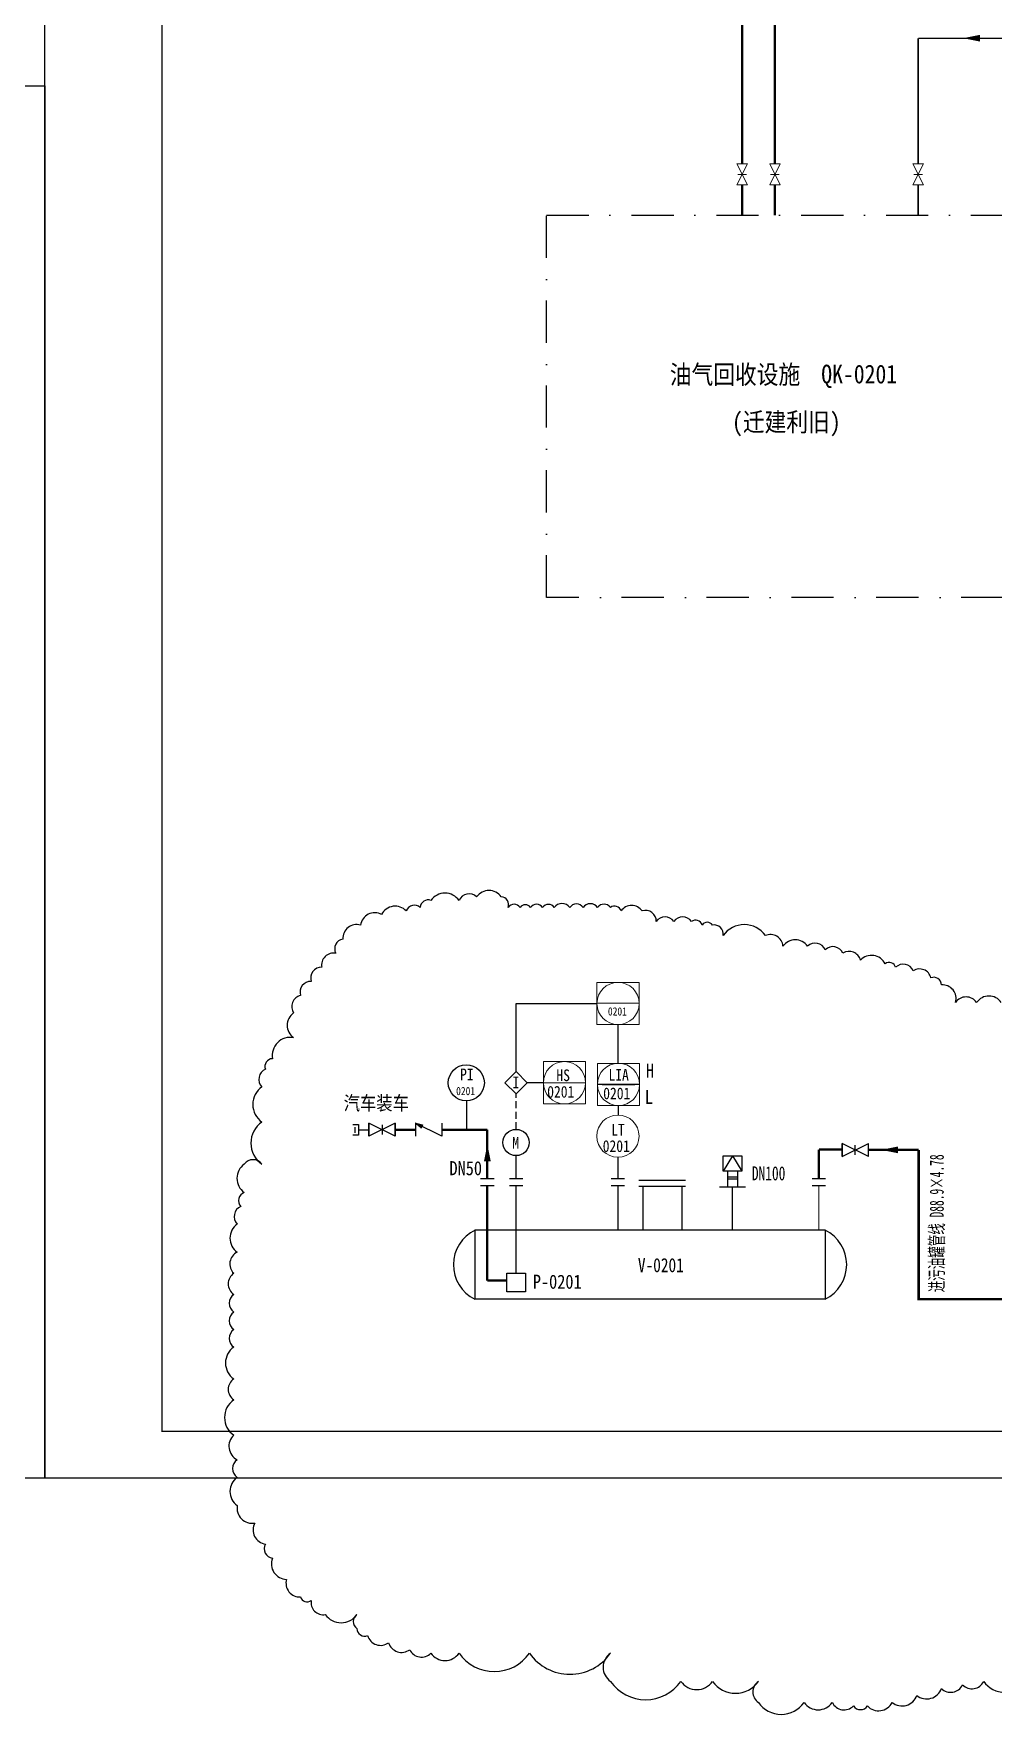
# Model space of a CAD drawing. Header units: millimetres. Extents: x 36820 to 41163, y -3485 to -2358.
# Drawn here: x 37469.9 to 37674.6, y -3124.2 to -2765.7 of the extents above; entities that cross this region are included whole.
import ezdxf
from ezdxf.enums import TextEntityAlignment as Align

# ---------------------------------------------------------------- set-up
doc = ezdxf.new("R2010")
doc.units = ezdxf.units.MM
doc.header["$LTSCALE"] = 6
for name, pattern in [('0', [0]), ('DASHDOT', [1, 0.5, -0.25, 0, -0.25]), ('HIDDEN', [0.375, 0.25, -0.125])]:
    doc.linetypes.add(name, pattern=pattern)
for name, color, linetype in [('bc', 7, 'Continuous'), ('BDWG', 7, 'Continuous'), ('BZC', 7, 'Continuous'), ('DEVICE', 4, 'Continuous'), ('GJC', 7, 'Continuous'), ('SBC', 6, 'Continuous'), ('SYM', 4, 'Continuous')]:
    doc.layers.add(name, color=color, linetype=linetype)
doc.styles.add('HZ', font='', dxfattribs={"width": 0.8})
doc.styles.add('HZTXT', font='', dxfattribs={"width": 0.8})
doc.styles.add('ST', font='')
doc.styles.get("Standard").update_dxf_attribs({"font": ''})
doc.styles.get('HZ').set_extended_font_data('NSimSun')
doc.styles.get('HZTXT').set_extended_font_data('NSimSun')
doc.styles.get('ST').set_extended_font_data('SimSun')
doc.styles.get('Standard').set_extended_font_data('NSimSun')
doc.linetypes.add('FENCELINE1', pattern='A,6.35,-2.54,[133,ltypeshp.shx,S=2.54,R=0,X=-2.54,Y=0],-2.54,25.4', length=36.83)

# ---------------------------------------------------------------- blocks, each defined once
blk = doc.blocks.new('ARROW1')
for p, q in [((0.234, 0.055), (0, 0)), ((0, 0), (0.234, 0)), ((0, 0), (0.234, -0.055)), ((0.043, 0.01), (0.234, 0.01)), ((0.086, 0.02), (0.234, 0.02)), ((0.129, 0.03), (0.234, 0.03)), ((0.171, 0.04), (0.234, 0.04)), ((0.214, 0.05), (0.234, 0.05)), ((0.234, -0.055), (0.234, 0.055)), ((0.043, -0.01), (0.234, -0.01)), ((0.086, -0.02), (0.234, -0.02)), ((0.129, -0.03), (0.234, -0.03)), ((0.171, -0.04), (0.234, -0.04)), ((0.214, -0.05), (0.234, -0.05))]:
    blk.add_line(p, q)
blk = doc.blocks.new('A$C5AB60B1E')
at = {"layer": 'SYM', "xscale": 25.4, "yscale": 25.4, "zscale": 25.4}
blk.add_blockref('ARROW1', (0, 1.4), dxfattribs=at)
blk = doc.blocks.new('A$C0D770964')
at = {"color": 7, "xscale": -0.5119999999999436, "yscale": 0.5119999999999436, "zscale": 0.5120000000000001, "rotation": 270}
blk.add_blockref('A$C5AB60B1E', (0, 0), dxfattribs=at)
blk = doc.blocks.new('A$C57B07A63')
at = {"layer": 'bc', "rotation": 90}
blk.add_blockref('A$C0D770964', (3.05, 0), dxfattribs=at)

msp = doc.modelspace()

# ---------------------------------------------------------------- linework, layer by layer
at = {"lineweight": 13}
for p, q in [((37599.084, -2972.515), (37590.084, -2972.515)), ((37587.642, -2989.484), (37578.642, -2989.484))]:
    msp.add_line(p, q, dxfattribs=at)
at = {"lineweight": -3}
msp.add_line((37599.169, -2989.849), (37590.169, -2989.849), dxfattribs=at)
at = {"color": 6, "lineweight": -2}
msp.add_line((37562.29, -2999.51), (37562.29, -2993.338), dxfattribs=at)
at = {"color": 7, "linetype": 'HIDDEN', "lineweight": -2}
msp.add_line((37572.827, -2999.432), (37572.827, -2991.884), dxfattribs=at)
at = {"color": 7, "lineweight": -2}
for p, q in [((37539.22, -3000.64), (37538.008, -3000.64)), ((37538.033, -2998.38), (37539.22, -2998.38)), ((37538.534, -3000.178), (37538.534, -2998.93)), ((37539.22, -2998.38), (37539.22, -3000.64)), ((37539.22, -2999.51), (37541.442, -2999.51)), ((37557.002, -3000.916), (37551.377, -2998.104)), ((37594.546, -3005.375), (37594.546, -3009.908)), ((37594.546, -3011.377), (37594.546, -3020.938))]:
    msp.add_line(p, q, dxfattribs=at)
at = {"color": 7}
for p, q in [((37541.442, -2998.104), (37541.442, -3000.916)), ((37541.442, -3000.916), (37541.442, -2998.104)), ((37541.442, -2998.104), (37541.442, -3000.916)), ((37547.067, -2998.104), (37547.067, -3000.916)), ((37547.067, -3000.916), (37547.067, -2998.104)), ((37547.067, -2998.104), (37547.067, -3000.916)), ((37551.377, -2998.104), (37551.377, -3000.916)), ((37557.002, -2998.104), (37557.002, -3000.916)), ((37642.354, -3005.238), (37642.354, -3002.426)), ((37642.354, -3002.426), (37642.354, -3005.238)), ((37642.354, -3005.238), (37642.354, -3002.426))]:
    msp.add_line(p, q, dxfattribs=at)
at = {"color": 5, "lineweight": 13, "ltscale": 3}
msp.add_line((37637.397, -3020.938), (37637.396, -3011.377), dxfattribs=at)
msp.add_line((37618.983, -3020.938), (37618.983, -3011.761))
at = {"color": 6, "const_width": 0.5}
for points in [[(37628.038, -2731.478), (37628.038, -2793.495)], [(37628.038, -2798.002), (37628.038, -2804.444)]]:
    msp.add_lwpolyline(points, dxfattribs=at)
at = {"color": 200, "lineweight": 13, "const_width": 0.3}
for points in [[(37658.582, -2766.694), (38391.323, -2766.694)], [(37658.582, -2793.495), (37658.582, -2766.694)], [(37658.582, -2804.444), (37658.582, -2798.002)]]:
    msp.add_lwpolyline(points, dxfattribs=at)
for points in [[(37668.179, -2766.694, 0, 1.44, 0), (37671.779, -2766.694, 1.44, 1.44, 0)], [(37566.707, -3002.633, 0, 1.44, 0), (37566.707, -3006.233, 1.44, 1.44, 0)], [(37650.686, -3003.809, 0, 1.44, 0), (37654.286, -3003.809, 1.44, 1.44, 0)]]:
    msp.add_lwpolyline(points, format="xyseb")
at = {"linetype": 'DASHDOT', "ltscale": 3}
msp.add_lwpolyline([(37676.739, -2885.961), (37579.338, -2885.961), (37579.338, -2804.444), (37676.739, -2804.444)], close=True, dxfattribs=at)
at = {"lineweight": 13}
for points in [[(37599.084, -2977.084), (37599.084, -2968.084), (37590.084, -2968.084), (37590.084, -2977.084)], [(37587.642, -2993.984), (37587.642, -2984.984), (37578.642, -2984.984), (37578.642, -2993.984)], [(37599.169, -2994.349), (37599.169, -2985.349), (37590.169, -2985.349), (37590.169, -2994.349)], [(37572.827, -2991.884), (37570.427, -2989.484), (37572.827, -2987.084), (37575.227, -2989.484)]]:
    msp.add_lwpolyline(points, close=True, dxfattribs=at)
at = {"color": 5, "lineweight": 13, "ltscale": 3, "const_width": 0.5}
for points in [[(37551.377, -2999.51), (37547.067, -2999.51)], [(37566.688, -2999.51), (37557.002, -2999.51)], [(37566.688, -3009.908), (37566.688, -2999.51)], [(37566.688, -3031.702), (37566.688, -3011.378)], [(37570.827, -3031.702), (37566.688, -3031.702)]]:
    msp.add_lwpolyline(points, dxfattribs=at)
at = {"lineweight": 13}
for centre in [(37594.584, -2972.584), (37583.142, -2989.484), (37594.669, -2989.849), (37594.546, -3000.875)]:
    msp.add_circle(centre, 4.5, dxfattribs=at)
at = {"layer": 'bc', "color": 0}
for p, q in [((37578.642, -2989.484), (37575.227, -2989.484)), ((37547.067, -2998.104), (37541.442, -3000.916)), ((37547.067, -3000.916), (37541.442, -2998.104)), ((37544.254, -2998.495), (37544.254, -3000.525)), ((37642.354, -3005.238), (37647.979, -3002.426)), ((37647.979, -3005.238), (37642.354, -3002.426)), ((37645.166, -3004.847), (37645.166, -3002.817)), ((37647.979, -3005.238), (37647.979, -3002.426)), ((37572.827, -3009.908), (37572.827, -3005.032)), ((37618.983, -3005.071), (37617.006, -3008.328)), ((37618.983, -3005.071), (37620.96, -3008.328)), ((37565.255, -3009.908), (37568.122, -3009.908)), ((37565.255, -3011.378), (37568.122, -3011.378)), ((37571.393, -3009.908), (37574.26, -3009.908)), ((37571.393, -3011.377), (37574.26, -3011.377)), ((37572.827, -3030.107), (37572.827, -3011.377)), ((37593.113, -3009.908), (37595.98, -3009.908)), ((37593.113, -3011.377), (37595.98, -3011.377)), ((37617.943, -3008.328), (37617.943, -3011.761)), ((37617.943, -3009.547), (37620.023, -3009.547)), ((37617.943, -3010.001), (37620.023, -3010.001)), ((37620.023, -3008.328), (37620.023, -3011.761)), ((37635.963, -3009.908), (37638.83, -3009.908)), ((37635.963, -3011.377), (37638.83, -3011.377)), ((37621.737, -3011.761), (37616.229, -3011.761)), ((37564.016, -3020.938), (37564.016, -3035.636)), ((37638.774, -3020.938), (37564.016, -3020.938)), ((37638.774, -3020.938), (37638.774, -3035.636)), ((37638.774, -3035.636), (37564.016, -3035.636))]:
    msp.add_line(p, q, dxfattribs=at)
at = {"layer": 'bc', "color": 7, "lineweight": -2}
for p, q in [((37591.169, -2989.849), (37598.169, -2989.849)), ((37594.686, -2996.377), (37594.686, -2994.349))]:
    msp.add_line(p, q, dxfattribs=at)
at = {"layer": 'bc', "color": 2, "linetype": 'Continuous', "ltscale": 0.13}
for points in [[(37472.334, -2479.821), (38802.086, -2479.821), (38802.086, -3073.821), (37472.334, -3073.821)], [(37472.334, -2479.821), (38802.086, -2479.821), (38802.086, -3073.821), (37472.334, -3073.821)], [(37472.334, -2479.821), (38802.086, -2479.821), (38802.086, -3073.821), (37472.334, -3073.821)], [(36820.444, -2776.821), (37472.334, -2776.821), (37472.334, -3073.821), (36820.444, -3073.821)]]:
    msp.add_lwpolyline(points, close=True, dxfattribs=at)
at = {"layer": 'bc', "color": 2, "linetype": 'Continuous', "ltscale": 0.13, "const_width": 0.3}
msp.add_lwpolyline([(37497.334, -2489.821), (38792.086, -2489.821), (38792.086, -3063.821), (37497.334, -3063.821)], close=True, dxfattribs=at)
msp.add_lwpolyline([(37497.334, -2489.821), (38792.086, -2489.821), (38792.086, -3063.821), (37497.334, -3063.821)], close=True, dxfattribs=at)
msp.add_lwpolyline([(37497.334, -2489.821), (38792.086, -2489.821), (38792.086, -3063.821), (37497.334, -3063.821)], close=True, dxfattribs=at)
at = {"layer": 'bc', "color": 2, "linetype": 'Continuous', "ltscale": 0.13}
msp.add_lwpolyline([(37676.304, -2972.36, 0.5205671), (37671.048, -2972.36, 0.5205671), (37666.543, -2972.36, 0.5205671), (37663.539, -2968.608, 0.5205671), (37661.286, -2967.108, 0.5205671), (37657.532, -2965.607, 0.5205671), (37653.777, -2964.857, 0.5205671), (37651.525, -2964.106, 0.5205671), (37646.269, -2963.356, 0.5205671), (37642.514, -2961.855, 0.5205671), (37638.76, -2961.105, 0.5205671), (37635.005, -2960.355, 0.5205671), (37629.749, -2960.355, 0.5205671), (37625.995, -2958.104, 0.5205671), (37616.984, -2958.104, 0.5205671), (37614.731, -2955.853, 0.5205671), (37612.479, -2955.853, 0.5205671), (37610.226, -2955.102, 0.5205671), (37606.471, -2955.102, 0.5205671), (37602.717, -2955.102, 0.5205671), (37599.713, -2952.852, 0.5205671), (37595.208, -2952.852, 0.5205671), (37592.955, -2952.101, 0.5205671), (37590.206, -2952.101, 0.5205671), (37587.109, -2952.101, 0.5205671), (37584.27, -2952.101, 0.5205671), (37580.971, -2952.101, 0.5205671), (37578.487, -2952.101, 0.5205671), (37575.914, -2952.101, 0.5205671), (37573.697, -2952.101, 0.5205671), (37571.124, -2952.101, 0.5205671), (37569.678, -2949.85, 0.5205671), (37564.422, -2949.85, 0.5205671), (37560.667, -2950.601, 0.5205671), (37554.66, -2950.601, 0.5205671), (37552.408, -2952.101, 0.5205671), (37549.404, -2952.852, 0.5205671), (37544.148, -2953.602, 0.5205671), (37539.642, -2955.853, 0.5205671), (37535.888, -2958.854, 0.5205671), (37534.386, -2961.855, 0.5205671), (37531.383, -2964.857, 0.5205671), (37529.13, -2967.858, 0.5205671), (37526.877, -2970.859, 0.5205671), (37525.376, -2974.611, 0.5205671), (37525.376, -2979.863, 0.5205671), (37520.87, -2984.365, 0.5205671), (37519.368, -2986.616, 0.5205671), (37518.618, -2990.368, 0.5205671), (37518.618, -2997.871, 0.5205671), (37518.618, -3006.875, 0.5205671), (37514.863, -3006.875, 0.5205671), (37514.863, -3012.877, 0.5205671), (37514.112, -3015.879, 0.5205671), (37513.361, -3019.63, 0.5205671), (37513.361, -3025.633, 0.5205671), (37512.61, -3030.135, 0.5205671), (37512.61, -3034.637, 0.5205671), (37512.61, -3038.388, 0.5205671), (37512.61, -3042.14, 0.5205671), (37512.61, -3045.891, 0.5205671), (37512.61, -3052.644, 0.5205671), (37512.61, -3057.146, 0.5205671), (37512.61, -3064.65, 0.5205671), (37513.361, -3069.902, 0.5205671), (37513.361, -3073.653, 0.5205671), (37513.361, -3079.656, 0.5205671), (37517.116, -3083.408, 0.5205671), (37519.368, -3087.91, 0.5205671), (37520.87, -3090.911, 0.5205671), (37523.874, -3095.413, 0.5205671), (37526.877, -3099.164, 0.5205671), (37529.13, -3099.915, 0.5205671), (37532.134, -3102.916, 0.5205671), (37538.892, -3102.916, 0.5205671), (37538.892, -3105.917, 0.5205671), (37541.144, -3107.418, 0.5205671), (37545.65, -3108.919, 0.5205671), (37550.155, -3110.419, 0.5205671), (37554.66, -3111.169, 0.5205671), (37560.667, -3111.169, 0.5205671), (37575.685, -3111.169, 0.5205671), (37592.955, -3111.169, 0.5205671), (37592.955, -3117.172, 0.5205671), (37607.973, -3117.172, 0.5205671), (37614.731, -3117.172, 0.5205671), (37624.493, -3117.172, 0.5205671), (37624.493, -3121.674, 0.5205671), (37634.254, -3121.674, 0.5205671), (37640.261, -3121.674, 0.5205671), (37644.767, -3122.424, 0.5205671), (37647.77, -3122.424, 0.5205671), (37653.027, -3121.674, 0.5205671), (37658.283, -3120.173, 0.5205671), (37663.539, -3118.673, 0.5205671), (37668.044, -3117.922, 0.5205671), (37672.55, -3117.172, 0.5205671), (37681.56, -3117.172, 0.5205671)], format="xyb", dxfattribs=at)
at = {"layer": 'bc', "color": 0}
msp.add_lwpolyline([(37617.006, -3005.071), (37620.96, -3005.071), (37620.96, -3008.328), (37617.006, -3008.328)], close=True, dxfattribs=at)
at = {"layer": 'bc', "color": 7, "lineweight": -2}
msp.add_circle((37572.827, -3002.232), 2.8, dxfattribs=at)
at = {"layer": 'bc', "color": 0}
for centre, radius, start, end in [((37567.61, -3028.31), 8.16, 115.37161, 243.86578), ((37635.141, -3028.287), 8.198, 296.30089, 63.69911)]:
    msp.add_arc(centre, radius, start, end, dxfattribs=at)
at = {"layer": 'BDWG', "color": 6, "linetype": '0', "lineweight": -2}
msp.add_lwpolyline([(37570.827, -3030.107), (37574.827, -3030.107), (37574.827, -3034.107), (37570.827, -3034.107)], close=True, dxfattribs=at)
at = {"layer": 'BZC', "color": 0, "lineweight": 13}
for p, q in [((37619.912, -2793.495), (37622.165, -2798.002)), ((37619.912, -2798.002), (37622.165, -2793.495)), ((37622.165, -2793.495), (37619.912, -2793.495)), ((37620.105, -2795.734), (37621.958, -2795.734)), ((37626.912, -2793.495), (37629.165, -2798.002)), ((37626.912, -2798.002), (37629.165, -2793.495)), ((37629.165, -2793.495), (37626.912, -2793.495)), ((37627.105, -2795.734), (37628.958, -2795.734)), ((37657.455, -2793.495), (37659.709, -2798.002)), ((37657.455, -2798.002), (37659.709, -2793.495)), ((37659.709, -2793.495), (37657.455, -2793.495)), ((37657.648, -2795.734), (37659.502, -2795.734)), ((37622.165, -2798.002), (37619.912, -2798.002)), ((37629.165, -2798.002), (37626.912, -2798.002)), ((37659.709, -2798.002), (37657.455, -2798.002))]:
    msp.add_line(p, q, dxfattribs=at)
at = {"layer": 'BZC', "linetype": 'FENCELINE1', "ltscale": 0.5}
for p, q in [((37572.827, -2972.584), (37590.084, -2972.584)), ((37572.827, -2987.084), (37572.827, -2972.584)), ((37594.584, -2985.35), (37594.584, -2977.084))]:
    msp.add_line(p, q, dxfattribs=at)
at = {"layer": 'BZC'}
for p, q in [((37637.396, -3003.809), (37642.354, -3003.809)), ((37637.396, -3009.908), (37637.396, -3003.809))]:
    msp.add_line(p, q, dxfattribs=at)
at = {"layer": 'BZC', "color": 231, "const_width": 0.5}
for points in [[(37621.038, -2724.478), (37621.038, -2793.495)], [(37621.038, -2798.002), (37621.038, -2804.444)]]:
    msp.add_lwpolyline(points, dxfattribs=at)
at = {"layer": 'BZC', "const_width": 0.5}
for points in [[(37637.396, -3003.761), (37637.396, -3009.908)], [(37637.396, -3003.761), (37642.354, -3003.761)], [(37647.979, -3003.832), (37658.686, -3003.832)], [(37679.283, -3035.674), (37658.686, -3035.674), (37658.686, -3003.809)]]:
    msp.add_lwpolyline(points, dxfattribs=at)
at = {"layer": 'GJC', "color": 7, "lineweight": -2}
for p, q in [((37608.993, -3010.323), (37599.014, -3010.323)), ((37608.993, -3011.631), (37599.014, -3011.631)), ((37599.846, -3011.631), (37599.846, -3020.938)), ((37608.162, -3011.631), (37608.162, -3020.938))]:
    msp.add_line(p, q, dxfattribs=at)
at = {"layer": 'SBC', "color": 6, "linetype": 'Continuous', "lineweight": -2}
msp.add_circle((37562.212, -2989.498), 3.85, dxfattribs=at)

# ---------------------------------------------------------------- block references
at = {"color": 7, "lineweight": -2, "xscale": 0.5000000000143807, "yscale": 0.5, "zscale": 0.4999999999997944, "rotation": 153.6447676888246}
msp.add_blockref('A$C57B07A63', (37552.901, -2998.462), dxfattribs=at)

# ---------------------------------------------------------------- texts
at = {"lineweight": -3, "style": 'HZ', "width": 0.85}
for s, height, p in [('油气回收设施', 4, (37605.604, -2840.42)), ('QK-0201', 4, (37637.91, -2840.323)), ('(迁建利旧)', 4, (37618.88, -2850.557)), ('DN50', 3, (37558.622, -3009.214))]:
    msp.add_text(s, height=height, dxfattribs=at).set_placement(p)
for s, p in [('H', (37601.395, -2986.895)), ('L', (37601.154, -2992.521))]:
    msp.add_text(s, height=3, dxfattribs=at).set_placement(p, align=Align.MIDDLE)
at = {"color": 30, "style": 'HZTXT', "width": 0.7}
msp.add_text('DN100', height=3, rotation=359.96522, dxfattribs=at).set_placement((37623.111, -3010.3))
at = {"lineweight": -3, "style": 'HZ', "width": 0.6}
msp.add_text('进污油罐管线 D88.9×4.78', height=3, rotation=90, dxfattribs=at).set_placement((37664.031, -3034.187))
at = {"style": 'ST', "width": 0.85}
msp.add_text('P-0201', height=3, dxfattribs=at).set_placement((37576.398, -3033.423))
at = {"layer": 'BZC', "color": 0, "style": 'ST', "width": 0.8}
msp.add_text('V-0201', height=3, dxfattribs=at).set_placement((37598.802, -3029.895))
at = {"layer": 'DEVICE', "color": 0, "width": 0.85}
for p in [(37592.41, -2975.14), (37560.039, -2992.123)]:
    msp.add_text('0201', height=1.75, rotation=359.78537, dxfattribs=at).set_placement(p)
at = {"layer": 'DEVICE', "color": 0, "lineweight": 13, "width": 0.85}
for s, p in [('PI', (37562.331, -2987.715)), ('I', (37572.788, -2989.408)), ('LIA', (37594.705, -2987.789)), ('LT', (37594.567, -2999.506))]:
    msp.add_text(s, height=2.5, dxfattribs=at).set_placement(p, align=Align.MIDDLE)
for s, height, p in [('HS', 2.5, (37581.425, -2989.147)), ('汽车装车', 3, (37536.064, -2995.324)), ('0201', 2.5, (37579.467, -2992.665)), ('0201', 2.5, (37591.412, -2993.006)), ('M', 2.5, (37572.026, -3003.551)), ('0201', 2.5, (37591.304, -3004.248))]:
    msp.add_text(s, height=height, dxfattribs=at).set_placement(p)

doc.saveas('drawing.dxf')
